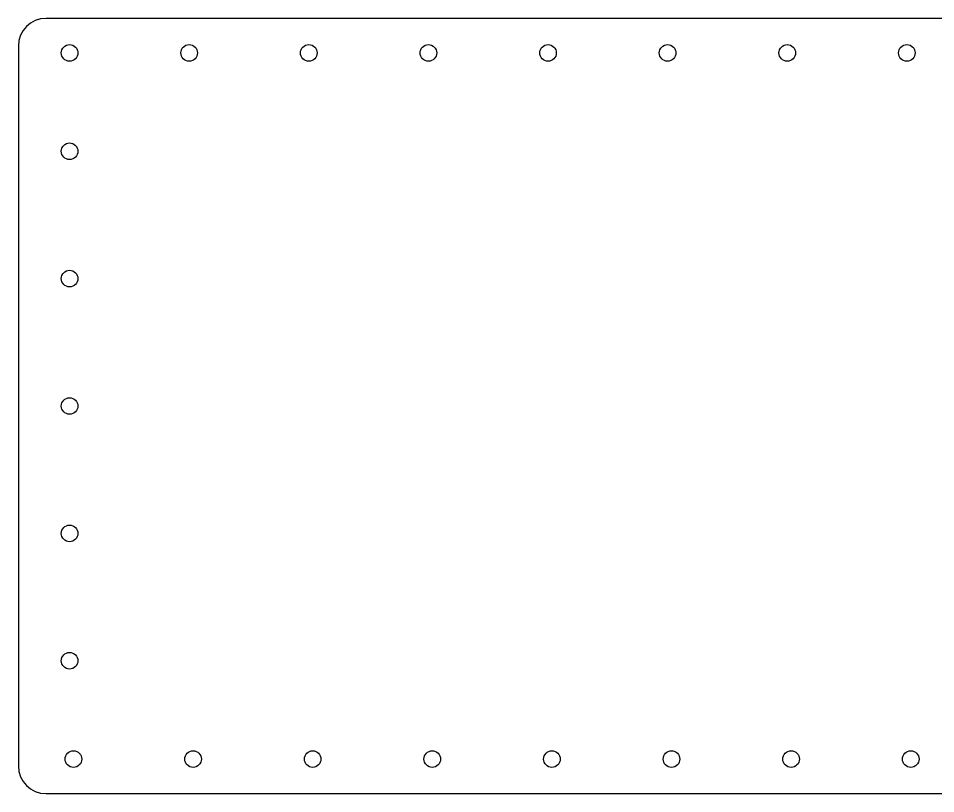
# Model space of a CAD drawing. Header units: millimetres. Extents: x 977 to 12288, y -94 to 5752.
# Drawn here: x 2759.4 to 3090.7, y 4628 to 4908 of the extents above; entities that cross this region are included whole.
import ezdxf

# ---------------------------------------------------------------- set-up
doc = ezdxf.new("R2010")
doc.units = ezdxf.units.MM

msp = doc.modelspace()

# ---------------------------------------------------------------- linework, layer by layer
at = {"color": 7, "linetype": 'Continuous', "lineweight": 25}
for p, q in [((3349.4498927, 4908.03492236), (2769.4498927, 4908.03492236)), ((2759.4498927, 4898.03492236), (2759.4498927, 4638.03492236)), ((2769.4498927, 4628.03492236), (3349.4498927, 4628.03492236))]:
    msp.add_line(p, q, dxfattribs=at)
for centre in [(2777.9498927, 4895.53492236), (2821.1498927, 4895.53492236), (2864.3498927, 4895.53492236), (2907.5498927, 4895.53492236), (2950.7498927, 4895.53492236), (2993.9498927, 4895.53492236), (3037.1498927, 4895.53492236), (3080.3498927, 4895.53492236), (2777.9498927, 4860.03492236), (2777.9498927, 4814.03492236), (2777.9498927, 4768.03492236), (2777.9498927, 4722.03492236), (2777.9498927, 4676.03492236), (2779.3498927, 4640.53492236), (2822.5498927, 4640.53492236), (2865.7498927, 4640.53492236), (2908.9498927, 4640.53492236), (2952.1498927, 4640.53492236), (2995.3498927, 4640.53492236), (3038.5498927, 4640.53492236), (3081.7498927, 4640.53492236)]:
    msp.add_circle(centre, 3, dxfattribs=at)
for centre, start, end in [((2769.4498927, 4898.03492236), 90, 180), ((2769.4498927, 4638.03492236), 180, 270)]:
    msp.add_arc(centre, 10, start, end, dxfattribs=at)

doc.saveas('drawing.dxf')
